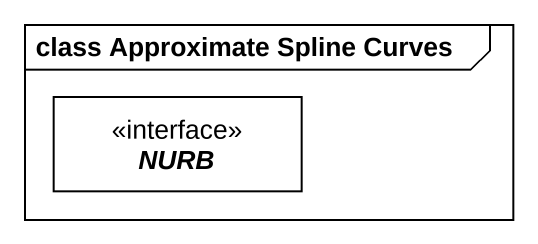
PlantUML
@startuml
mainframe class Approximate Spline Curves
hide circle
hide empty members
interface NURB
@enduml
